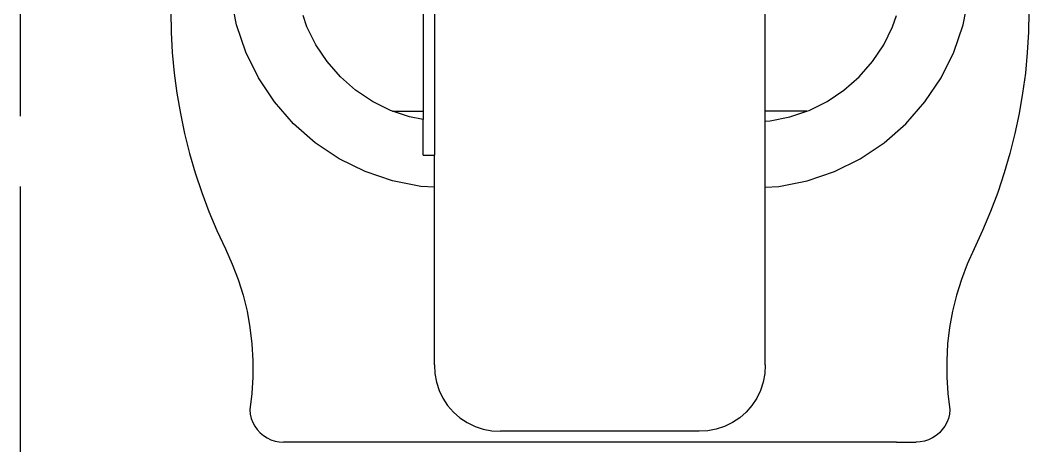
# Model space of a CAD drawing. Header units: millimetres. Extents: x -9564 to 100156, y -26854 to 24346.
# Drawn here: x 67417 to 68147, y -20888 to -20580 of the extents above; entities that cross this region are included whole.
import ezdxf

# ---------------------------------------------------------------- set-up
doc = ezdxf.new("R2010")
doc.units = ezdxf.units.MM
doc.header["$LTSCALE"] = 100
doc.linetypes.add('DASHEDX2', pattern=[3.048, 2.54, -0.508])
doc.layers.add('Area proceso', color=90, linetype='DASHEDX2')
doc.layers.add('Maquinas', color=200, linetype='Continuous')

msp = doc.modelspace()

# ---------------------------------------------------------------- linework, layer by layer
at = {"layer": 'Area proceso'}
msp.add_line((67417.432, -20090.329), (67417.432, -20906.329), dxfattribs=at)
at = {"layer": 'Maquinas'}
for p, q in [((67717.209, -20390.008), (67717.209, -20677.391)), ((67709.226, -20539.974), (67709.226, -20645.46)), ((67956.695, -20645.46), (67956.695, -20546.635)), ((67574.023, -20583.005), (67569.949, -20562.522)), ((68099.881, -20583.005), (68103.955, -20562.522)), ((67526.418, -20573.614), (67526.698, -20588.414)), ((67624.987, -20584.451), (67622.266, -20576.435)), ((68048.917, -20584.451), (68051.638, -20576.435)), ((68147.486, -20573.614), (68147.206, -20588.414)), ((67580.736, -20602.781), (67574.023, -20583.005)), ((67631.453, -20597.563), (67624.987, -20584.451)), ((68042.451, -20597.563), (68048.917, -20584.451)), ((68093.168, -20602.781), (68099.881, -20583.005)), ((67526.698, -20588.414), (67527.538, -20603.193)), ((68147.206, -20588.414), (68146.366, -20603.193)), ((67639.575, -20609.718), (67631.453, -20597.563)), ((68034.329, -20609.718), (68042.451, -20597.563)), ((67527.538, -20603.193), (67528.937, -20617.93)), ((67589.973, -20621.511), (67580.736, -20602.781)), ((68083.931, -20621.511), (68093.168, -20602.781)), ((68146.366, -20603.193), (68144.967, -20617.93)), ((67649.214, -20620.709), (67639.575, -20609.718)), ((68024.69, -20620.709), (68034.329, -20609.718)), ((67528.937, -20617.93), (67530.892, -20632.603)), ((67601.576, -20638.876), (67589.973, -20621.511)), ((67660.205, -20630.348), (67649.214, -20620.709)), ((68013.699, -20630.348), (68024.69, -20620.709)), ((68072.328, -20638.876), (68083.931, -20621.511)), ((68144.967, -20617.93), (68143.012, -20632.603)), ((67672.36, -20638.47), (67660.205, -20630.348)), ((68001.544, -20638.47), (68013.699, -20630.348)), ((67530.892, -20632.603), (67533.401, -20647.191)), ((67685.472, -20644.936), (67672.36, -20638.47)), ((67988.433, -20644.936), (68001.544, -20638.47)), ((68143.012, -20632.603), (68140.503, -20647.191)), ((67615.345, -20654.577), (67601.576, -20638.876)), ((67687.016, -20645.46), (67685.472, -20644.936)), ((67687.016, -20645.46), (67709.226, -20645.46)), ((67699.315, -20649.635), (67687.016, -20645.46)), ((67709.226, -20645.46), (67709.226, -20651.606)), ((67986.888, -20645.46), (67956.695, -20645.46)), ((67956.695, -20652.72), (67956.695, -20645.46)), ((67974.589, -20649.635), (67986.888, -20645.46)), ((67986.888, -20645.46), (67988.433, -20644.936)), ((68058.559, -20654.577), (68072.328, -20638.876)), ((67533.401, -20647.191), (67536.46, -20661.674)), ((67709.226, -20651.606), (67699.315, -20649.635)), ((67709.226, -20677.391), (67709.226, -20651.606)), ((67956.695, -20652.72), (67960.251, -20652.487)), ((67956.695, -20700.617), (67956.695, -20652.72)), ((67960.251, -20652.487), (67974.589, -20649.635)), ((68140.503, -20647.191), (68137.444, -20661.674)), ((67631.047, -20668.347), (67615.345, -20654.577)), ((68042.857, -20668.347), (68058.559, -20654.577)), ((67536.46, -20661.674), (67540.065, -20676.032)), ((68137.444, -20661.674), (68133.839, -20676.032)), ((67648.412, -20679.95), (67631.047, -20668.347)), ((68025.492, -20679.95), (68042.857, -20668.347)), ((67540.065, -20676.032), (67544.211, -20690.242)), ((67667.142, -20689.187), (67648.412, -20679.95)), ((67709.226, -20677.391), (67717.209, -20677.391)), ((67717.209, -20700.617), (67717.209, -20677.391)), ((68006.762, -20689.187), (68025.492, -20679.95)), ((68133.839, -20676.032), (68129.693, -20690.242)), ((67686.918, -20695.9), (67667.142, -20689.187)), ((67986.986, -20695.9), (68006.762, -20689.187)), ((67544.211, -20690.242), (67548.892, -20704.285)), ((67707.401, -20699.974), (67686.918, -20695.9)), ((67966.503, -20699.974), (67986.986, -20695.9)), ((68129.693, -20690.242), (68125.012, -20704.285)), ((67548.892, -20704.285), (67554.1, -20718.141)), ((67717.209, -20700.617), (67707.401, -20699.974)), ((67717.209, -20829.066), (67717.209, -20700.617)), ((67956.695, -20700.617), (67966.503, -20699.974)), ((67956.695, -20829.066), (67956.695, -20700.617)), ((68125.012, -20704.285), (68119.804, -20718.141)), ((67554.1, -20718.141), (67559.829, -20731.79)), ((68119.804, -20718.141), (68114.075, -20731.79)), ((67559.829, -20731.79), (67566.071, -20745.213)), ((68114.075, -20731.79), (68107.833, -20745.213)), ((67566.071, -20745.213), (67570.985, -20756.109)), ((68107.833, -20745.213), (68102.919, -20756.109)), ((67570.985, -20756.109), (67575.226, -20767.285)), ((68102.919, -20756.109), (68098.678, -20767.285)), ((67575.226, -20767.285), (67578.779, -20778.698)), ((68098.678, -20767.285), (68095.125, -20778.698)), ((67578.779, -20778.698), (67581.629, -20790.306)), ((68095.125, -20778.698), (68092.275, -20790.306)), ((67581.629, -20790.306), (67583.766, -20802.066)), ((68092.275, -20790.306), (68090.138, -20802.066)), ((67583.766, -20802.066), (67585.183, -20813.935)), ((68090.138, -20802.066), (68088.721, -20813.935)), ((67585.183, -20813.935), (67585.874, -20825.868)), ((68088.721, -20813.935), (68088.03, -20825.868)), ((67585.874, -20825.868), (67585.836, -20837.821)), ((68088.03, -20825.868), (68088.068, -20837.821)), ((67717.209, -20829.066), (67717.51, -20835.357)), ((67717.51, -20835.357), (67718.649, -20841.552)), ((67956.394, -20835.357), (67955.255, -20841.552)), ((67956.695, -20829.066), (67956.394, -20835.357)), ((67585.836, -20837.821), (67585.07, -20849.75)), ((67718.649, -20841.552), (67720.607, -20847.538)), ((67955.255, -20841.552), (67953.297, -20847.538)), ((68088.068, -20837.821), (68088.834, -20849.75)), ((67585.07, -20849.75), (67583.579, -20861.609)), ((67720.607, -20847.538), (67723.347, -20853.21)), ((67953.297, -20847.538), (67950.557, -20853.21)), ((68088.834, -20849.75), (68090.326, -20861.609)), ((67723.347, -20853.21), (67726.821, -20858.463)), ((67950.557, -20853.21), (67947.083, -20858.463)), ((67583.579, -20861.609), (67583.926, -20864.699)), ((67583.926, -20864.699), (67584.662, -20867.72)), ((67726.821, -20858.463), (67730.967, -20863.205)), ((67730.967, -20863.205), (67735.709, -20867.351)), ((67942.937, -20863.205), (67938.195, -20867.351)), ((67947.083, -20858.463), (67942.937, -20863.205)), ((68089.978, -20864.699), (68089.242, -20867.72)), ((68090.326, -20861.609), (68089.978, -20864.699)), ((67584.662, -20867.72), (67585.774, -20870.624)), ((67585.774, -20870.624), (67587.245, -20873.364)), ((67735.709, -20867.351), (67740.963, -20870.825)), ((67740.963, -20870.825), (67746.634, -20873.565)), ((67932.941, -20870.825), (67927.27, -20873.565)), ((67938.195, -20867.351), (67932.941, -20870.825)), ((68088.13, -20870.624), (68086.659, -20873.364)), ((68089.242, -20867.72), (68088.13, -20870.624)), ((67587.245, -20873.364), (67589.05, -20875.895)), ((67589.05, -20875.895), (67591.161, -20878.178)), ((67591.161, -20878.178), (67593.544, -20880.176)), ((67746.634, -20873.565), (67752.62, -20875.523)), ((67752.62, -20875.523), (67758.815, -20876.662)), ((67758.815, -20876.662), (67765.106, -20876.963)), ((67765.106, -20876.963), (67765.203, -20876.963)), ((67908.696, -20876.963), (67765.203, -20876.963)), ((67908.798, -20876.963), (67908.696, -20876.963)), ((67915.089, -20876.662), (67908.798, -20876.963)), ((67921.284, -20875.523), (67915.089, -20876.662)), ((67927.27, -20873.565), (67921.284, -20875.523)), ((68082.743, -20878.178), (68080.36, -20880.176)), ((68084.854, -20875.895), (68082.743, -20878.178)), ((68086.659, -20873.364), (68084.854, -20875.895)), ((67593.544, -20880.176), (67596.16, -20881.856)), ((67596.16, -20881.856), (67598.968, -20883.191)), ((67598.968, -20883.191), (67601.923, -20884.161)), ((67601.923, -20884.161), (67604.976, -20884.749)), ((67604.976, -20884.749), (67608.079, -20884.946)), ((67622.213, -20884.946), (67608.079, -20884.946)), ((67622.213, -20884.674), (67622.213, -20884.946)), ((68051.691, -20884.946), (67622.213, -20884.946)), ((68051.691, -20884.674), (68051.691, -20884.946)), ((68051.691, -20884.946), (68065.825, -20884.946)), ((68068.928, -20884.749), (68065.825, -20884.946)), ((68071.981, -20884.161), (68068.928, -20884.749)), ((68074.936, -20883.191), (68071.981, -20884.161)), ((68077.744, -20881.856), (68074.936, -20883.191)), ((68080.36, -20880.176), (68077.744, -20881.856))]:
    msp.add_line(p, q, dxfattribs=at)

doc.saveas('drawing.dxf')
